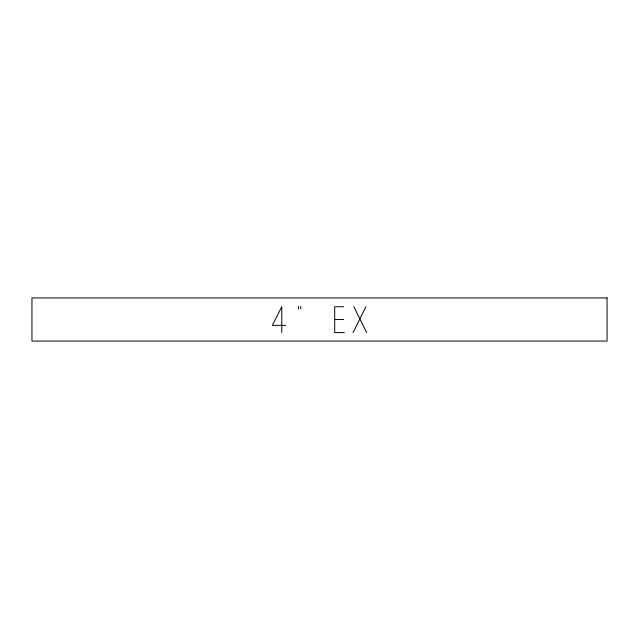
<?xml version="1.0" encoding="UTF-8"?>
<svg xmlns="http://www.w3.org/2000/svg" width="639" height="639" viewBox="0 0 639 639"><rect width="100%" height="100%" fill="white"/><g stroke="black" fill="none" stroke-linecap="round" stroke-linejoin="round"><path stroke-width="0.96" d="M353.079 332.592L365.883 306.696M343.622 306.736L334.708 306.736L334.708 332.592L344.373 332.592M334.708 319.5L343.622 319.5M285.593 325.363L272.366 325.363L281.783 306.696L281.783 332.56M353.838 306.696L366.634 332.592M300.761 306.345L300.761 308.893M298.501 306.345L298.501 308.893M607.05 297.934L31.95 297.934L31.95 341.066L607.05 341.066L607.05 297.934"/></g></svg>
